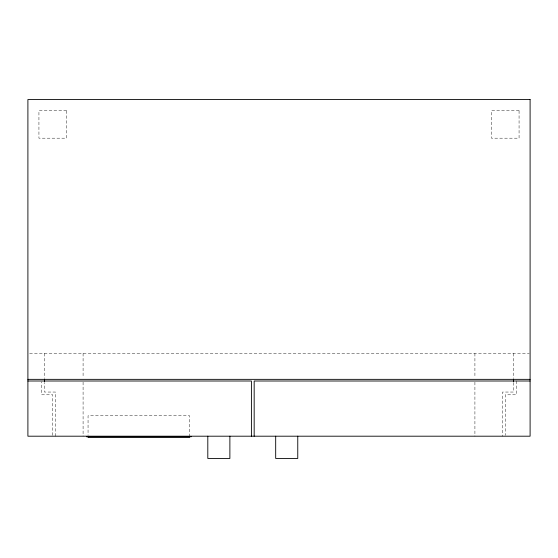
<?xml version="1.0" encoding="UTF-8"?>
<svg xmlns="http://www.w3.org/2000/svg" width="558" height="558" viewBox="0 0 558 558"><rect width="100%" height="100%" fill="white"/><g stroke="black" fill="none" stroke-linecap="round" stroke-linejoin="round"><path stroke-width="0.42" stroke-dasharray="2.79 2.09" d="M29.623 353.409L529.235 353.409M516.303 381.002L516.303 394.799L505.269 394.799L505.269 435.331M513.541 353.409L513.541 378.31M513.541 382.6L513.541 392.044L502.507 392.044L502.507 436.196M474.914 353.409L474.914 377.808M474.914 382.167L474.914 436.196M189.594 436.74L189.594 415.773L88.052 415.773L88.052 435.338M83.086 353.409L83.086 377.808M83.086 382.167L83.086 436.196M55.493 436.196L55.493 392.044L44.459 392.044L44.459 382.6M52.731 435.331L52.731 394.799L41.697 394.799L41.697 381.867M44.459 353.409L44.459 378.31M66.528 110.589L38.934 110.589L38.934 138.182L66.528 138.182L66.528 110.589M519.066 110.589L491.472 110.589L491.472 138.182L519.066 138.182L519.066 110.589"/><path stroke-width="0.84" d="M27.9 379.349L530.1 379.349M27.9 381.002L251.407 381.002L251.407 436.196M530.1 381.002L254.169 381.002L254.169 436.196M86.399 436.74L191.255 436.74M513.541 379.168L513.541 381.742M297.763 436.196L297.763 458.446L275.687 458.446L275.687 436.196M229.882 436.196L229.882 458.446L207.806 458.446L207.806 436.196M189.594 436.74L189.594 437.298L88.052 437.298L88.052 436.74M44.459 379.168L44.459 381.742M530.1 99.554L27.9 99.554L27.9 436.196L530.1 436.196L530.1 99.554"/></g></svg>
